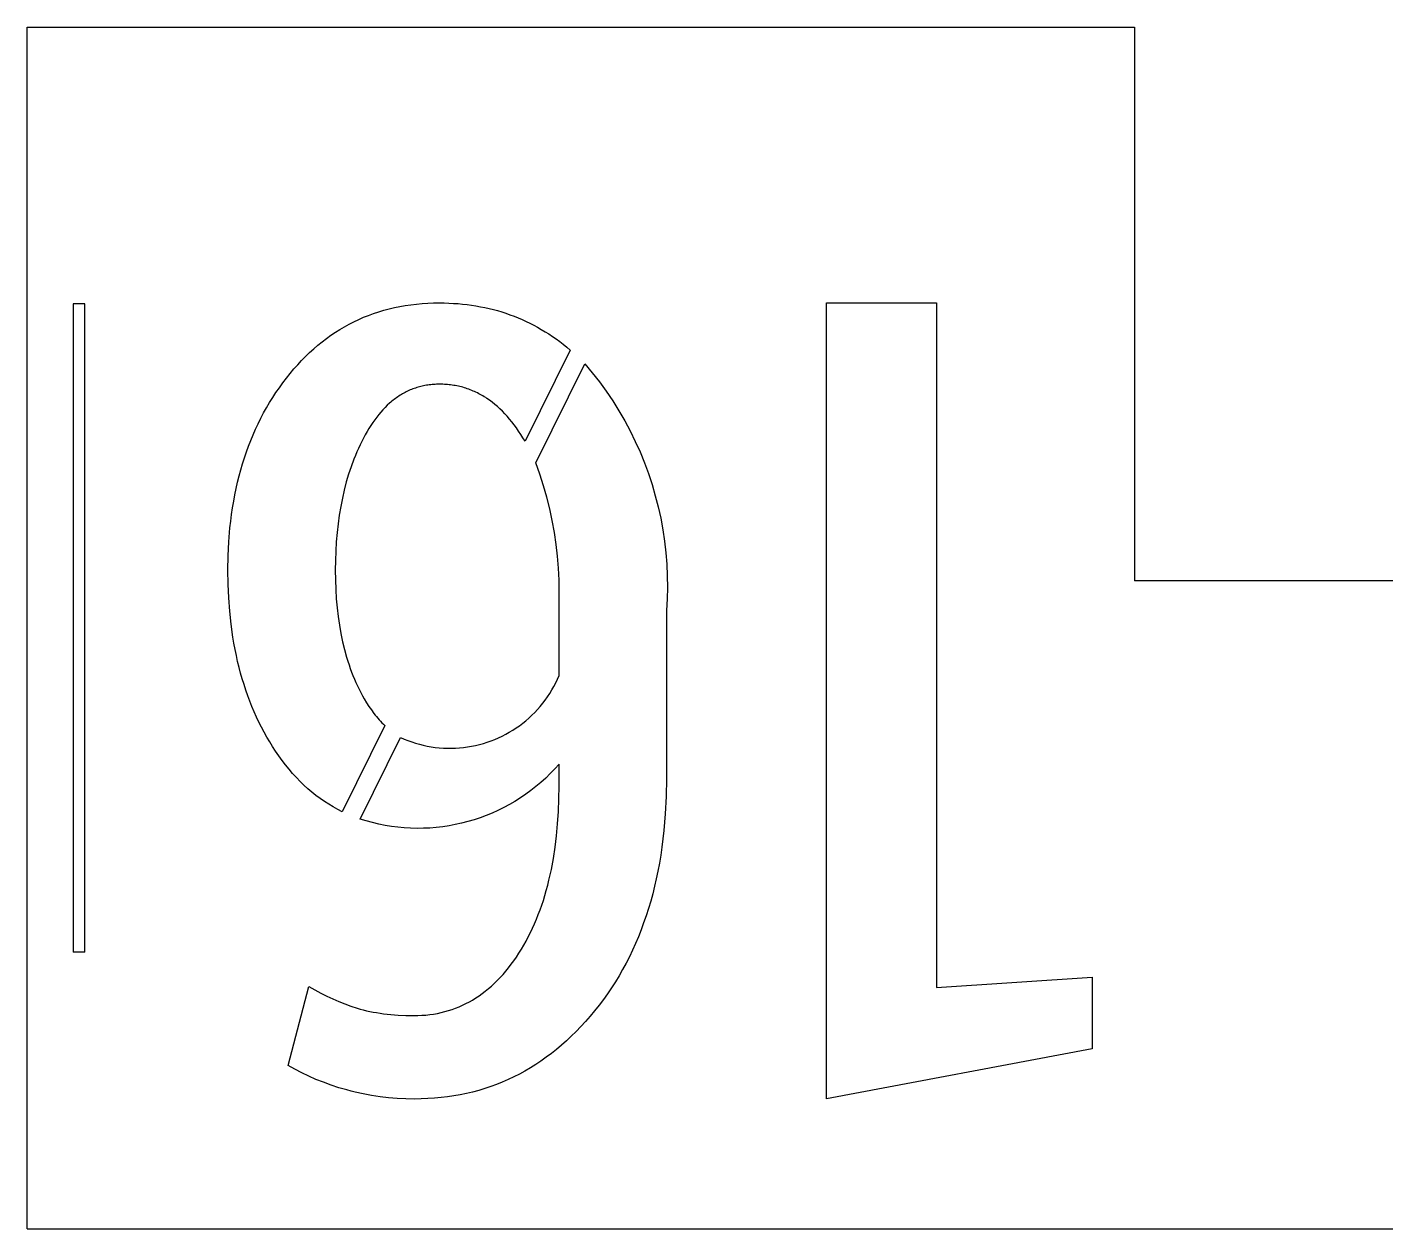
# Model space of a CAD drawing. Header units: inches. Extents: x -28 to 28, y 0 to 215.
# Drawn here: x -15 to -0.28, y 92.67 to 105.69 of the extents above; entities that cross this region are included whole.
import ezdxf

# ---------------------------------------------------------------- set-up
doc = ezdxf.new("R2010")
doc.units = ezdxf.units.IN
doc.header["$MEASUREMENT"] = 0
doc.layers.add('Linework', color=7, linetype='Continuous', true_color=0x000000)

msp = doc.modelspace()

# ---------------------------------------------------------------- linework, layer by layer
at = {"layer": 'Linework'}
for p, q in [((-15, 105.695), (-3, 105.695)), ((-15, 92.672), (-15, 105.695)), ((-3, 105.695), (-3, 99.695)), ((-14.375, 102.695), (-14.5, 102.695)), ((-14.5, 102.695), (-14.5, 95.672)), ((-14.375, 95.672), (-14.375, 102.695)), ((-11.19, 102.611), (-11.134, 102.627)), ((-11.134, 102.627), (-11.078, 102.642)), ((-11.078, 102.642), (-11.02, 102.656)), ((-11.02, 102.656), (-10.962, 102.668)), ((-10.962, 102.668), (-10.903, 102.678)), ((-10.903, 102.678), (-10.843, 102.687)), ((-10.843, 102.687), (-10.782, 102.694)), ((-10.782, 102.694), (-10.721, 102.7)), ((-10.721, 102.7), (-10.659, 102.704)), ((-10.659, 102.704), (-10.596, 102.706)), ((-10.596, 102.706), (-10.532, 102.707)), ((-10.532, 102.707), (-10.481, 102.706)), ((-10.481, 102.706), (-10.43, 102.705)), ((-10.43, 102.705), (-10.38, 102.702)), ((-10.38, 102.702), (-10.33, 102.699)), ((-10.33, 102.699), (-10.281, 102.694)), ((-10.281, 102.694), (-10.232, 102.689)), ((-10.232, 102.689), (-10.184, 102.682)), ((-10.184, 102.682), (-10.136, 102.675)), ((-10.136, 102.675), (-10.088, 102.666)), ((-10.088, 102.666), (-10.041, 102.657)), ((-10.041, 102.657), (-9.995, 102.646)), ((-9.995, 102.646), (-9.948, 102.635)), ((-9.948, 102.635), (-9.903, 102.623)), ((-6.338, 94.081), (-6.338, 102.707)), ((-6.338, 102.707), (-5.144, 102.707)), ((-5.144, 102.707), (-5.144, 95.287)), ((-11.511, 102.477), (-11.459, 102.503)), ((-11.459, 102.503), (-11.407, 102.528)), ((-11.407, 102.528), (-11.354, 102.551)), ((-11.354, 102.551), (-11.3, 102.572)), ((-11.3, 102.572), (-11.246, 102.592)), ((-11.246, 102.592), (-11.19, 102.611)), ((-9.903, 102.623), (-9.857, 102.609)), ((-9.857, 102.609), (-9.812, 102.595)), ((-9.812, 102.595), (-9.768, 102.579)), ((-9.768, 102.579), (-9.724, 102.563)), ((-9.724, 102.563), (-9.68, 102.545)), ((-9.68, 102.545), (-9.637, 102.527)), ((-9.637, 102.527), (-9.594, 102.507)), ((-9.594, 102.507), (-9.552, 102.487)), ((-9.552, 102.487), (-9.51, 102.465)), ((-11.756, 102.322), (-11.709, 102.356)), ((-11.709, 102.356), (-11.66, 102.388)), ((-11.66, 102.388), (-11.611, 102.419)), ((-11.611, 102.419), (-11.561, 102.449)), ((-11.561, 102.449), (-11.511, 102.477)), ((-9.51, 102.465), (-9.469, 102.443)), ((-9.469, 102.443), (-9.428, 102.42)), ((-9.428, 102.42), (-9.387, 102.395)), ((-9.387, 102.395), (-9.347, 102.37)), ((-9.347, 102.37), (-9.308, 102.343)), ((-9.308, 102.343), (-9.268, 102.316)), ((-11.939, 102.169), (-11.895, 102.209)), ((-11.895, 102.209), (-11.849, 102.248)), ((-11.849, 102.248), (-11.803, 102.286)), ((-11.803, 102.286), (-11.756, 102.322)), ((-9.116, 102.196), (-9.604, 101.207)), ((-9.268, 102.316), (-9.229, 102.287)), ((-9.229, 102.287), (-9.191, 102.258)), ((-9.191, 102.258), (-9.153, 102.228)), ((-9.153, 102.228), (-9.116, 102.196)), ((-12.11, 101.991), (-12.068, 102.037)), ((-12.068, 102.037), (-12.026, 102.083)), ((-12.026, 102.083), (-11.983, 102.127)), ((-11.983, 102.127), (-11.939, 102.169)), ((-9.487, 100.972), (-8.956, 102.046)), ((-8.956, 102.046), (-8.876, 101.95)), ((-12.23, 101.84), (-12.191, 101.892)), ((-12.191, 101.892), (-12.151, 101.942)), ((-12.151, 101.942), (-12.11, 101.991)), ((-8.876, 101.95), (-8.798, 101.851)), ((-12.304, 101.735), (-12.267, 101.788)), ((-12.267, 101.788), (-12.23, 101.84)), ((-10.891, 101.743), (-10.904, 101.736)), ((-10.877, 101.75), (-10.891, 101.743)), ((-10.863, 101.757), (-10.877, 101.75)), ((-10.849, 101.763), (-10.863, 101.757)), ((-10.835, 101.769), (-10.849, 101.763)), ((-10.821, 101.774), (-10.835, 101.769)), ((-10.807, 101.779), (-10.821, 101.774)), ((-10.792, 101.784), (-10.807, 101.779)), ((-10.778, 101.789), (-10.792, 101.784)), ((-10.763, 101.793), (-10.778, 101.789)), ((-10.749, 101.798), (-10.763, 101.793)), ((-10.734, 101.801), (-10.749, 101.798)), ((-10.719, 101.805), (-10.734, 101.801)), ((-10.704, 101.808), (-10.719, 101.805)), ((-10.689, 101.811), (-10.704, 101.808)), ((-10.674, 101.814), (-10.689, 101.811)), ((-10.658, 101.816), (-10.674, 101.814)), ((-10.643, 101.819), (-10.658, 101.816)), ((-10.627, 101.82), (-10.643, 101.819)), ((-10.612, 101.822), (-10.627, 101.82)), ((-10.596, 101.823), (-10.612, 101.822)), ((-10.58, 101.824), (-10.596, 101.823)), ((-10.564, 101.825), (-10.58, 101.824)), ((-10.548, 101.825), (-10.564, 101.825)), ((-10.532, 101.826), (-10.548, 101.825)), ((-10.497, 101.825), (-10.532, 101.826)), ((-10.479, 101.824), (-10.497, 101.825)), ((-10.462, 101.823), (-10.479, 101.824)), ((-10.445, 101.822), (-10.462, 101.823)), ((-10.428, 101.82), (-10.445, 101.822)), ((-10.411, 101.818), (-10.428, 101.82)), ((-10.394, 101.816), (-10.411, 101.818)), ((-10.377, 101.813), (-10.394, 101.816)), ((-10.36, 101.81), (-10.377, 101.813)), ((-10.343, 101.807), (-10.36, 101.81)), ((-10.327, 101.804), (-10.343, 101.807)), ((-10.31, 101.8), (-10.327, 101.804)), ((-10.294, 101.796), (-10.31, 101.8)), ((-10.278, 101.792), (-10.294, 101.796)), ((-10.262, 101.787), (-10.278, 101.792)), ((-10.246, 101.782), (-10.262, 101.787)), ((-10.23, 101.777), (-10.246, 101.782)), ((-10.214, 101.771), (-10.23, 101.777)), ((-10.198, 101.765), (-10.214, 101.771)), ((-10.182, 101.759), (-10.198, 101.765)), ((-10.167, 101.752), (-10.182, 101.759)), ((-10.151, 101.746), (-10.167, 101.752)), ((-10.136, 101.739), (-10.151, 101.746)), ((-8.798, 101.851), (-8.725, 101.749)), ((-8.725, 101.749), (-8.654, 101.645)), ((-12.406, 101.57), (-12.373, 101.626)), ((-12.373, 101.626), (-12.339, 101.681)), ((-12.339, 101.681), (-12.304, 101.735)), ((-11.097, 101.597), (-11.12, 101.574)), ((-11.072, 101.62), (-11.097, 101.597)), ((-11.06, 101.63), (-11.072, 101.62)), ((-11.048, 101.641), (-11.06, 101.63)), ((-11.035, 101.651), (-11.048, 101.641)), ((-11.023, 101.661), (-11.035, 101.651)), ((-11.01, 101.67), (-11.023, 101.661)), ((-10.997, 101.679), (-11.01, 101.67)), ((-10.984, 101.688), (-10.997, 101.679)), ((-10.971, 101.697), (-10.984, 101.688)), ((-10.958, 101.706), (-10.971, 101.697)), ((-10.945, 101.714), (-10.958, 101.706)), ((-10.931, 101.722), (-10.945, 101.714)), ((-10.918, 101.729), (-10.931, 101.722)), ((-10.904, 101.736), (-10.918, 101.729)), ((-10.121, 101.731), (-10.136, 101.739)), ((-10.106, 101.723), (-10.121, 101.731)), ((-10.091, 101.715), (-10.106, 101.723)), ((-10.076, 101.707), (-10.091, 101.715)), ((-10.061, 101.699), (-10.076, 101.707)), ((-10.046, 101.69), (-10.061, 101.699)), ((-10.031, 101.68), (-10.046, 101.69)), ((-10.017, 101.671), (-10.031, 101.68)), ((-9.988, 101.651), (-10.017, 101.671)), ((-9.96, 101.63), (-9.988, 101.651)), ((-9.932, 101.607), (-9.96, 101.63)), ((-9.904, 101.584), (-9.932, 101.607)), ((-8.654, 101.645), (-8.588, 101.538)), ((-12.497, 101.398), (-12.468, 101.456)), ((-12.468, 101.456), (-12.438, 101.514)), ((-12.438, 101.514), (-12.406, 101.57)), ((-11.212, 101.469), (-11.234, 101.44)), ((-11.19, 101.497), (-11.212, 101.469)), ((-11.167, 101.524), (-11.19, 101.497)), ((-11.144, 101.549), (-11.167, 101.524)), ((-11.12, 101.574), (-11.144, 101.549)), ((-9.877, 101.559), (-9.904, 101.584)), ((-9.85, 101.533), (-9.877, 101.559)), ((-9.824, 101.506), (-9.85, 101.533)), ((-9.798, 101.478), (-9.824, 101.506)), ((-9.772, 101.448), (-9.798, 101.478)), ((-8.588, 101.538), (-8.524, 101.43)), ((-12.551, 101.278), (-12.525, 101.338)), ((-12.525, 101.338), (-12.497, 101.398)), ((-11.317, 101.312), (-11.336, 101.277)), ((-11.296, 101.345), (-11.317, 101.312)), ((-11.276, 101.378), (-11.296, 101.345)), ((-11.255, 101.409), (-11.276, 101.378)), ((-11.234, 101.44), (-11.255, 101.409)), ((-9.747, 101.417), (-9.772, 101.448)), ((-9.722, 101.385), (-9.747, 101.417)), ((-9.698, 101.352), (-9.722, 101.385)), ((-9.674, 101.317), (-9.698, 101.352)), ((-9.65, 101.282), (-9.674, 101.317)), ((-8.524, 101.43), (-8.465, 101.319)), ((-8.465, 101.319), (-8.41, 101.206)), ((-12.624, 101.092), (-12.601, 101.155)), ((-12.601, 101.155), (-12.577, 101.217)), ((-12.577, 101.217), (-12.551, 101.278)), ((-11.393, 101.167), (-11.41, 101.129)), ((-11.374, 101.204), (-11.393, 101.167)), ((-11.356, 101.241), (-11.374, 101.204)), ((-11.336, 101.277), (-11.356, 101.241)), ((-9.627, 101.245), (-9.65, 101.282)), ((-9.604, 101.207), (-9.627, 101.245)), ((-8.41, 101.206), (-8.358, 101.091)), ((-12.666, 100.964), (-12.645, 101.028)), ((-12.645, 101.028), (-12.624, 101.092)), ((-11.459, 101.013), (-11.489, 100.932)), ((-11.443, 101.052), (-11.459, 101.013)), ((-11.427, 101.091), (-11.443, 101.052)), ((-11.41, 101.129), (-11.427, 101.091)), ((-8.358, 101.091), (-8.311, 100.975)), ((-12.703, 100.832), (-12.685, 100.898)), ((-12.685, 100.898), (-12.666, 100.964)), ((-11.489, 100.932), (-11.517, 100.85)), ((-9.443, 100.849), (-9.487, 100.972)), ((-8.311, 100.975), (-8.267, 100.857)), ((-12.735, 100.696), (-12.72, 100.765)), ((-12.72, 100.765), (-12.703, 100.832)), ((-11.542, 100.766), (-11.564, 100.679)), ((-11.517, 100.85), (-11.542, 100.766)), ((-9.403, 100.725), (-9.443, 100.849)), ((-9.368, 100.6), (-9.403, 100.725)), ((-8.267, 100.857), (-8.228, 100.738)), ((-8.228, 100.738), (-8.193, 100.617)), ((-12.762, 100.558), (-12.749, 100.627)), ((-12.749, 100.627), (-12.735, 100.696)), ((-11.584, 100.591), (-11.602, 100.5)), ((-11.564, 100.679), (-11.584, 100.591)), ((-9.336, 100.474), (-9.368, 100.6)), ((-8.193, 100.617), (-8.161, 100.495)), ((-12.785, 100.415), (-12.774, 100.487)), ((-12.774, 100.487), (-12.762, 100.558)), ((-11.602, 100.5), (-11.618, 100.408)), ((-9.309, 100.347), (-9.336, 100.474)), ((-8.161, 100.495), (-8.134, 100.373)), ((-12.802, 100.269), (-12.794, 100.342)), ((-12.794, 100.342), (-12.785, 100.415)), ((-11.631, 100.313), (-11.642, 100.217)), ((-11.618, 100.408), (-11.631, 100.313)), ((-9.286, 100.219), (-9.309, 100.347)), ((-8.134, 100.373), (-8.112, 100.249)), ((-12.814, 100.119), (-12.802, 100.269)), ((-11.642, 100.217), (-11.65, 100.118)), ((-9.267, 100.09), (-9.286, 100.219)), ((-8.112, 100.249), (-8.093, 100.125)), ((-8.093, 100.125), (-8.079, 100)), ((-12.822, 99.966), (-12.814, 100.119)), ((-11.656, 100.017), (-11.66, 99.915)), ((-11.65, 100.118), (-11.656, 100.017)), ((-9.252, 99.961), (-9.267, 100.09)), ((-8.079, 100), (-8.069, 99.874)), ((-12.824, 99.81), (-12.822, 99.966)), ((-11.66, 99.915), (-11.661, 99.81)), ((-9.242, 99.831), (-9.252, 99.961)), ((-9.236, 99.701), (-9.242, 99.831)), ((-8.069, 99.874), (-8.064, 99.749)), ((-12.822, 99.658), (-12.824, 99.81)), ((-11.661, 99.81), (-11.66, 99.704)), ((-11.66, 99.704), (-11.656, 99.602)), ((-9.234, 99.571), (-9.236, 99.701)), ((-8.064, 99.749), (-8.062, 99.623)), ((0, 99.695), (-3, 99.695)), ((-12.816, 99.51), (-12.822, 99.658)), ((-11.656, 99.602), (-11.65, 99.501)), ((-9.236, 99.441), (-9.234, 99.571)), ((-8.062, 99.623), (-8.065, 99.498)), ((-12.805, 99.365), (-12.816, 99.51)), ((-11.65, 99.501), (-11.641, 99.403)), ((-11.641, 99.403), (-11.63, 99.307)), ((-9.236, 98.669), (-9.236, 99.441)), ((-8.065, 99.498), (-8.073, 99.372)), ((-12.79, 99.224), (-12.805, 99.365)), ((-11.63, 99.307), (-11.617, 99.214)), ((-8.073, 99.372), (-8.073, 97.552)), ((-12.771, 99.086), (-12.79, 99.224)), ((-11.617, 99.214), (-11.601, 99.123)), ((-11.601, 99.123), (-11.582, 99.035)), ((-12.759, 99.019), (-12.771, 99.086)), ((-12.747, 98.952), (-12.759, 99.019)), ((-12.733, 98.886), (-12.747, 98.952)), ((-11.582, 99.035), (-11.561, 98.949)), ((-11.561, 98.949), (-11.538, 98.866)), ((-12.719, 98.821), (-12.733, 98.886)), ((-12.703, 98.757), (-12.719, 98.821)), ((-11.538, 98.866), (-11.526, 98.825)), ((-11.526, 98.825), (-11.512, 98.785)), ((-12.687, 98.694), (-12.703, 98.757)), ((-12.669, 98.631), (-12.687, 98.694)), ((-11.512, 98.785), (-11.499, 98.745)), ((-11.499, 98.745), (-11.484, 98.706)), ((-11.484, 98.706), (-11.469, 98.668)), ((-11.469, 98.668), (-11.454, 98.63)), ((-9.254, 98.629), (-9.236, 98.669)), ((-12.65, 98.57), (-12.669, 98.631)), ((-12.63, 98.509), (-12.65, 98.57)), ((-12.609, 98.45), (-12.63, 98.509)), ((-11.454, 98.63), (-11.437, 98.593)), ((-11.437, 98.593), (-11.42, 98.556)), ((-11.42, 98.556), (-11.403, 98.52)), ((-11.403, 98.52), (-11.385, 98.485)), ((-9.337, 98.475), (-9.314, 98.513)), ((-9.314, 98.513), (-9.293, 98.551)), ((-9.293, 98.551), (-9.272, 98.59)), ((-9.272, 98.59), (-9.254, 98.629)), ((-12.587, 98.391), (-12.609, 98.45)), ((-12.564, 98.333), (-12.587, 98.391)), ((-11.385, 98.485), (-11.366, 98.45)), ((-11.366, 98.45), (-11.347, 98.416)), ((-11.347, 98.416), (-11.322, 98.374)), ((-11.322, 98.374), (-11.296, 98.334)), ((-9.441, 98.334), (-9.413, 98.368)), ((-9.413, 98.368), (-9.387, 98.403)), ((-9.387, 98.403), (-9.361, 98.439)), ((-9.361, 98.439), (-9.337, 98.475)), ((-12.54, 98.275), (-12.564, 98.333)), ((-12.515, 98.219), (-12.54, 98.275)), ((-12.489, 98.164), (-12.515, 98.219)), ((-11.296, 98.334), (-11.269, 98.295)), ((-11.269, 98.295), (-11.242, 98.258)), ((-11.242, 98.258), (-11.228, 98.24)), ((-11.228, 98.24), (-11.213, 98.223)), ((-11.213, 98.223), (-11.199, 98.206)), ((-9.563, 98.208), (-9.531, 98.238)), ((-9.531, 98.238), (-9.5, 98.269)), ((-9.5, 98.269), (-9.47, 98.301)), ((-9.47, 98.301), (-9.441, 98.334)), ((-12.461, 98.109), (-12.489, 98.164)), ((-12.433, 98.055), (-12.461, 98.109)), ((-11.125, 98.127), (-11.586, 97.193)), ((-11.199, 98.206), (-11.185, 98.189)), ((-11.185, 98.189), (-11.17, 98.173)), ((-11.17, 98.173), (-11.155, 98.157)), ((-11.155, 98.157), (-11.14, 98.142)), ((-11.14, 98.142), (-11.125, 98.127)), ((-9.775, 98.054), (-9.738, 98.076)), ((-9.738, 98.076), (-9.701, 98.1)), ((-9.701, 98.1), (-9.665, 98.125)), ((-9.665, 98.125), (-9.63, 98.152)), ((-9.63, 98.152), (-9.596, 98.179)), ((-9.596, 98.179), (-9.563, 98.208)), ((-12.403, 98.002), (-12.433, 98.055)), ((-12.372, 97.95), (-12.403, 98.002)), ((-12.341, 97.899), (-12.372, 97.95)), ((-11.392, 97.113), (-10.955, 97.998)), ((-10.955, 97.998), (-10.915, 97.98)), ((-10.915, 97.98), (-10.874, 97.964)), ((-10.874, 97.964), (-10.833, 97.949)), ((-10.833, 97.949), (-10.791, 97.936)), ((-10.791, 97.936), (-10.749, 97.924)), ((-10.749, 97.924), (-10.707, 97.913)), ((-10.141, 97.911), (-10.099, 97.921)), ((-10.099, 97.921), (-10.056, 97.933)), ((-10.056, 97.933), (-10.015, 97.946)), ((-10.015, 97.946), (-9.973, 97.96)), ((-9.973, 97.96), (-9.932, 97.976)), ((-9.932, 97.976), (-9.892, 97.994)), ((-9.892, 97.994), (-9.853, 98.012)), ((-9.853, 98.012), (-9.814, 98.032)), ((-9.814, 98.032), (-9.775, 98.054)), ((-12.308, 97.849), (-12.341, 97.899)), ((-12.274, 97.8), (-12.308, 97.849)), ((-12.238, 97.749), (-12.274, 97.8)), ((-10.707, 97.913), (-10.664, 97.904)), ((-10.664, 97.904), (-10.621, 97.896)), ((-10.621, 97.896), (-10.577, 97.89)), ((-10.577, 97.89), (-10.534, 97.885)), ((-10.534, 97.885), (-10.49, 97.882)), ((-10.49, 97.882), (-10.446, 97.881)), ((-10.446, 97.881), (-10.402, 97.88)), ((-10.402, 97.88), (-10.358, 97.882)), ((-10.358, 97.882), (-10.315, 97.885)), ((-10.315, 97.885), (-10.271, 97.889)), ((-10.271, 97.889), (-10.228, 97.895)), ((-10.228, 97.895), (-10.184, 97.902)), ((-10.184, 97.902), (-10.141, 97.911)), ((-12.2, 97.7), (-12.238, 97.749)), ((-12.162, 97.653), (-12.2, 97.7)), ((-12.123, 97.607), (-12.162, 97.653)), ((-9.283, 97.656), (-9.331, 97.606)), ((-9.236, 97.708), (-9.283, 97.656)), ((-9.236, 97.471), (-9.236, 97.708)), ((-12.083, 97.564), (-12.123, 97.607)), ((-12.042, 97.521), (-12.083, 97.564)), ((-12, 97.481), (-12.042, 97.521)), ((-11.958, 97.442), (-12, 97.481)), ((-9.433, 97.51), (-9.486, 97.465)), ((-9.381, 97.557), (-9.433, 97.51)), ((-9.331, 97.606), (-9.381, 97.557)), ((-8.073, 97.552), (-8.076, 97.359)), ((-11.914, 97.405), (-11.958, 97.442)), ((-11.87, 97.37), (-11.914, 97.405)), ((-11.825, 97.336), (-11.87, 97.37)), ((-11.779, 97.304), (-11.825, 97.336)), ((-9.655, 97.342), (-9.714, 97.305)), ((-9.597, 97.381), (-9.655, 97.342)), ((-9.541, 97.422), (-9.597, 97.381)), ((-9.486, 97.465), (-9.541, 97.422)), ((-9.243, 97.195), (-9.238, 97.331)), ((-9.238, 97.331), (-9.236, 97.471)), ((-8.076, 97.359), (-8.085, 97.171)), ((-11.732, 97.274), (-11.779, 97.304)), ((-11.684, 97.245), (-11.732, 97.274)), ((-11.635, 97.218), (-11.684, 97.245)), ((-11.586, 97.193), (-11.635, 97.218)), ((-9.898, 97.206), (-9.962, 97.177)), ((-9.836, 97.237), (-9.898, 97.206)), ((-9.774, 97.27), (-9.836, 97.237)), ((-9.714, 97.305), (-9.774, 97.27)), ((-9.251, 97.062), (-9.243, 97.195)), ((-11.325, 97.092), (-11.392, 97.113)), ((-11.258, 97.074), (-11.325, 97.092)), ((-11.19, 97.058), (-11.258, 97.074)), ((-11.122, 97.045), (-11.19, 97.058)), ((-11.053, 97.033), (-11.122, 97.045)), ((-10.984, 97.025), (-11.053, 97.033)), ((-10.428, 97.04), (-10.497, 97.03)), ((-10.36, 97.053), (-10.428, 97.04)), ((-10.292, 97.068), (-10.36, 97.053)), ((-10.224, 97.085), (-10.292, 97.068)), ((-10.157, 97.105), (-10.224, 97.085)), ((-10.091, 97.127), (-10.157, 97.105)), ((-10.026, 97.151), (-10.091, 97.127)), ((-9.962, 97.177), (-10.026, 97.151)), ((-9.263, 96.933), (-9.251, 97.062)), ((-8.092, 97.079), (-8.1, 96.988)), ((-8.085, 97.171), (-8.092, 97.079)), ((-10.915, 97.018), (-10.984, 97.025)), ((-10.845, 97.014), (-10.915, 97.018)), ((-10.775, 97.012), (-10.845, 97.014)), ((-10.706, 97.013), (-10.775, 97.012)), ((-10.636, 97.016), (-10.706, 97.013)), ((-10.567, 97.022), (-10.636, 97.016)), ((-10.497, 97.03), (-10.567, 97.022)), ((-9.278, 96.807), (-9.263, 96.933)), ((-8.11, 96.898), (-8.121, 96.809)), ((-8.1, 96.988), (-8.11, 96.898)), ((-9.297, 96.685), (-9.278, 96.807)), ((-8.121, 96.809), (-8.134, 96.722)), ((-9.319, 96.566), (-9.297, 96.685)), ((-8.149, 96.636), (-8.164, 96.55)), ((-8.134, 96.722), (-8.149, 96.636)), ((-9.359, 96.395), (-9.345, 96.451)), ((-9.345, 96.451), (-9.319, 96.566)), ((-8.182, 96.466), (-8.201, 96.384)), ((-8.164, 96.55), (-8.182, 96.466)), ((-9.389, 96.285), (-9.374, 96.34)), ((-9.374, 96.34), (-9.359, 96.395)), ((-8.221, 96.302), (-8.243, 96.222)), ((-8.201, 96.384), (-8.221, 96.302)), ((-9.442, 96.128), (-9.423, 96.179)), ((-9.423, 96.179), (-9.406, 96.232)), ((-9.406, 96.232), (-9.389, 96.285)), ((-8.243, 96.222), (-8.267, 96.142)), ((-9.501, 95.978), (-9.481, 96.027)), ((-9.481, 96.027), (-9.461, 96.077)), ((-9.461, 96.077), (-9.442, 96.128)), ((-8.292, 96.064), (-8.319, 95.987)), ((-8.267, 96.142), (-8.292, 96.064)), ((-9.569, 95.836), (-9.546, 95.883)), ((-9.546, 95.883), (-9.523, 95.93)), ((-9.523, 95.93), (-9.501, 95.978)), ((-8.347, 95.912), (-8.376, 95.837)), ((-8.319, 95.987), (-8.347, 95.912)), ((-9.644, 95.703), (-9.618, 95.746)), ((-9.618, 95.746), (-9.593, 95.791)), ((-9.593, 95.791), (-9.569, 95.836)), ((-8.407, 95.764), (-8.44, 95.692)), ((-8.376, 95.837), (-8.407, 95.764)), ((-14.375, 95.672), (-14.5, 95.672)), ((-9.755, 95.539), (-9.726, 95.578)), ((-9.726, 95.578), (-9.698, 95.618)), ((-9.698, 95.618), (-9.671, 95.66)), ((-9.671, 95.66), (-9.644, 95.703)), ((-8.474, 95.621), (-8.51, 95.551)), ((-8.44, 95.692), (-8.474, 95.621)), ((-9.874, 95.396), (-9.843, 95.43)), ((-9.843, 95.43), (-9.813, 95.465)), ((-9.813, 95.465), (-9.784, 95.501)), ((-9.784, 95.501), (-9.755, 95.539)), ((-8.586, 95.415), (-8.626, 95.349)), ((-8.547, 95.482), (-8.586, 95.415)), ((-8.51, 95.551), (-8.547, 95.482)), ((-12.173, 94.442), (-11.949, 95.3)), ((-11.949, 95.3), (-11.884, 95.262)), ((-10.035, 95.248), (-10.001, 95.275)), ((-10.001, 95.275), (-9.969, 95.303)), ((-9.969, 95.303), (-9.937, 95.333)), ((-9.937, 95.333), (-9.905, 95.364)), ((-9.905, 95.364), (-9.874, 95.396)), ((-8.668, 95.284), (-8.711, 95.22)), ((-8.626, 95.349), (-8.668, 95.284)), ((-5.144, 95.287), (-3.459, 95.399)), ((-3.459, 95.399), (-3.459, 94.624)), ((-11.884, 95.262), (-11.819, 95.227)), ((-11.819, 95.227), (-11.754, 95.194)), ((-11.754, 95.194), (-11.688, 95.163)), ((-11.688, 95.163), (-11.623, 95.135)), ((-11.623, 95.135), (-11.557, 95.109)), ((-10.245, 95.113), (-10.208, 95.132)), ((-10.208, 95.132), (-10.173, 95.152)), ((-10.173, 95.152), (-10.137, 95.174)), ((-10.137, 95.174), (-10.103, 95.197)), ((-10.103, 95.197), (-10.068, 95.222)), ((-10.068, 95.222), (-10.035, 95.248)), ((-8.756, 95.157), (-8.802, 95.095)), ((-8.711, 95.22), (-8.756, 95.157)), ((-11.557, 95.109), (-11.491, 95.085)), ((-11.491, 95.085), (-11.425, 95.064)), ((-11.425, 95.064), (-11.391, 95.054)), ((-11.391, 95.054), (-11.357, 95.045)), ((-11.357, 95.045), (-11.322, 95.036)), ((-11.322, 95.036), (-11.287, 95.029)), ((-11.287, 95.029), (-11.251, 95.021)), ((-11.251, 95.021), (-11.214, 95.015)), ((-11.214, 95.015), (-11.176, 95.009)), ((-11.176, 95.009), (-11.138, 95.003)), ((-11.138, 95.003), (-11.099, 94.999)), ((-11.099, 94.999), (-11.06, 94.995)), ((-11.06, 94.995), (-10.979, 94.988)), ((-10.979, 94.988), (-10.895, 94.985)), ((-10.895, 94.985), (-10.808, 94.983)), ((-10.808, 94.983), (-10.765, 94.984)), ((-10.765, 94.984), (-10.722, 94.986)), ((-10.722, 94.986), (-10.679, 94.989)), ((-10.679, 94.989), (-10.637, 94.994)), ((-10.637, 94.994), (-10.595, 95)), ((-10.595, 95), (-10.554, 95.007)), ((-10.554, 95.007), (-10.514, 95.016)), ((-10.514, 95.016), (-10.474, 95.026)), ((-10.474, 95.026), (-10.434, 95.037)), ((-10.434, 95.037), (-10.395, 95.049)), ((-10.395, 95.049), (-10.357, 95.063)), ((-10.357, 95.063), (-10.319, 95.078)), ((-10.319, 95.078), (-10.282, 95.095)), ((-10.282, 95.095), (-10.245, 95.113)), ((-8.899, 94.976), (-8.949, 94.919)), ((-8.85, 95.035), (-8.899, 94.976)), ((-8.802, 95.095), (-8.85, 95.035)), ((-8.999, 94.864), (-9.051, 94.811)), ((-8.949, 94.919), (-8.999, 94.864)), ((-9.156, 94.71), (-9.209, 94.663)), ((-9.103, 94.76), (-9.156, 94.71)), ((-9.051, 94.811), (-9.103, 94.76)), ((-9.375, 94.531), (-9.432, 94.491)), ((-9.319, 94.573), (-9.375, 94.531)), ((-9.264, 94.617), (-9.319, 94.573)), ((-9.209, 94.663), (-9.264, 94.617)), ((-3.459, 94.624), (-6.338, 94.081)), ((-12.1, 94.401), (-12.173, 94.442)), ((-12.025, 94.363), (-12.1, 94.401)), ((-9.607, 94.382), (-9.666, 94.349)), ((-9.547, 94.416), (-9.607, 94.382)), ((-9.489, 94.452), (-9.547, 94.416)), ((-9.432, 94.491), (-9.489, 94.452)), ((-11.949, 94.326), (-12.025, 94.363)), ((-11.87, 94.292), (-11.949, 94.326)), ((-11.789, 94.26), (-11.87, 94.292)), ((-11.706, 94.23), (-11.789, 94.26)), ((-9.914, 94.237), (-9.977, 94.213)), ((-9.851, 94.262), (-9.914, 94.237)), ((-9.788, 94.289), (-9.851, 94.262)), ((-9.727, 94.318), (-9.788, 94.289)), ((-9.666, 94.349), (-9.727, 94.318)), ((-11.621, 94.202), (-11.706, 94.23)), ((-11.534, 94.177), (-11.621, 94.202)), ((-11.49, 94.165), (-11.534, 94.177)), ((-11.446, 94.154), (-11.49, 94.165)), ((-11.357, 94.134), (-11.446, 94.154)), ((-11.267, 94.117), (-11.357, 94.134)), ((-11.176, 94.103), (-11.267, 94.117)), ((-11.084, 94.093), (-11.176, 94.103)), ((-10.991, 94.085), (-11.084, 94.093)), ((-10.586, 94.087), (-10.657, 94.083)), ((-10.515, 94.094), (-10.586, 94.087)), ((-10.445, 94.102), (-10.515, 94.094)), ((-10.376, 94.113), (-10.445, 94.102)), ((-10.308, 94.125), (-10.376, 94.113)), ((-10.24, 94.139), (-10.308, 94.125)), ((-10.173, 94.155), (-10.24, 94.139)), ((-10.107, 94.172), (-10.173, 94.155)), ((-10.042, 94.192), (-10.107, 94.172)), ((-9.977, 94.213), (-10.042, 94.192)), ((-10.897, 94.081), (-10.991, 94.085)), ((-10.803, 94.079), (-10.897, 94.081)), ((-10.73, 94.08), (-10.803, 94.079)), ((-10.657, 94.083), (-10.73, 94.08)), ((-15, 92.672), (15, 92.672))]:
    msp.add_line(p, q, dxfattribs=at)

doc.saveas('drawing.dxf')
